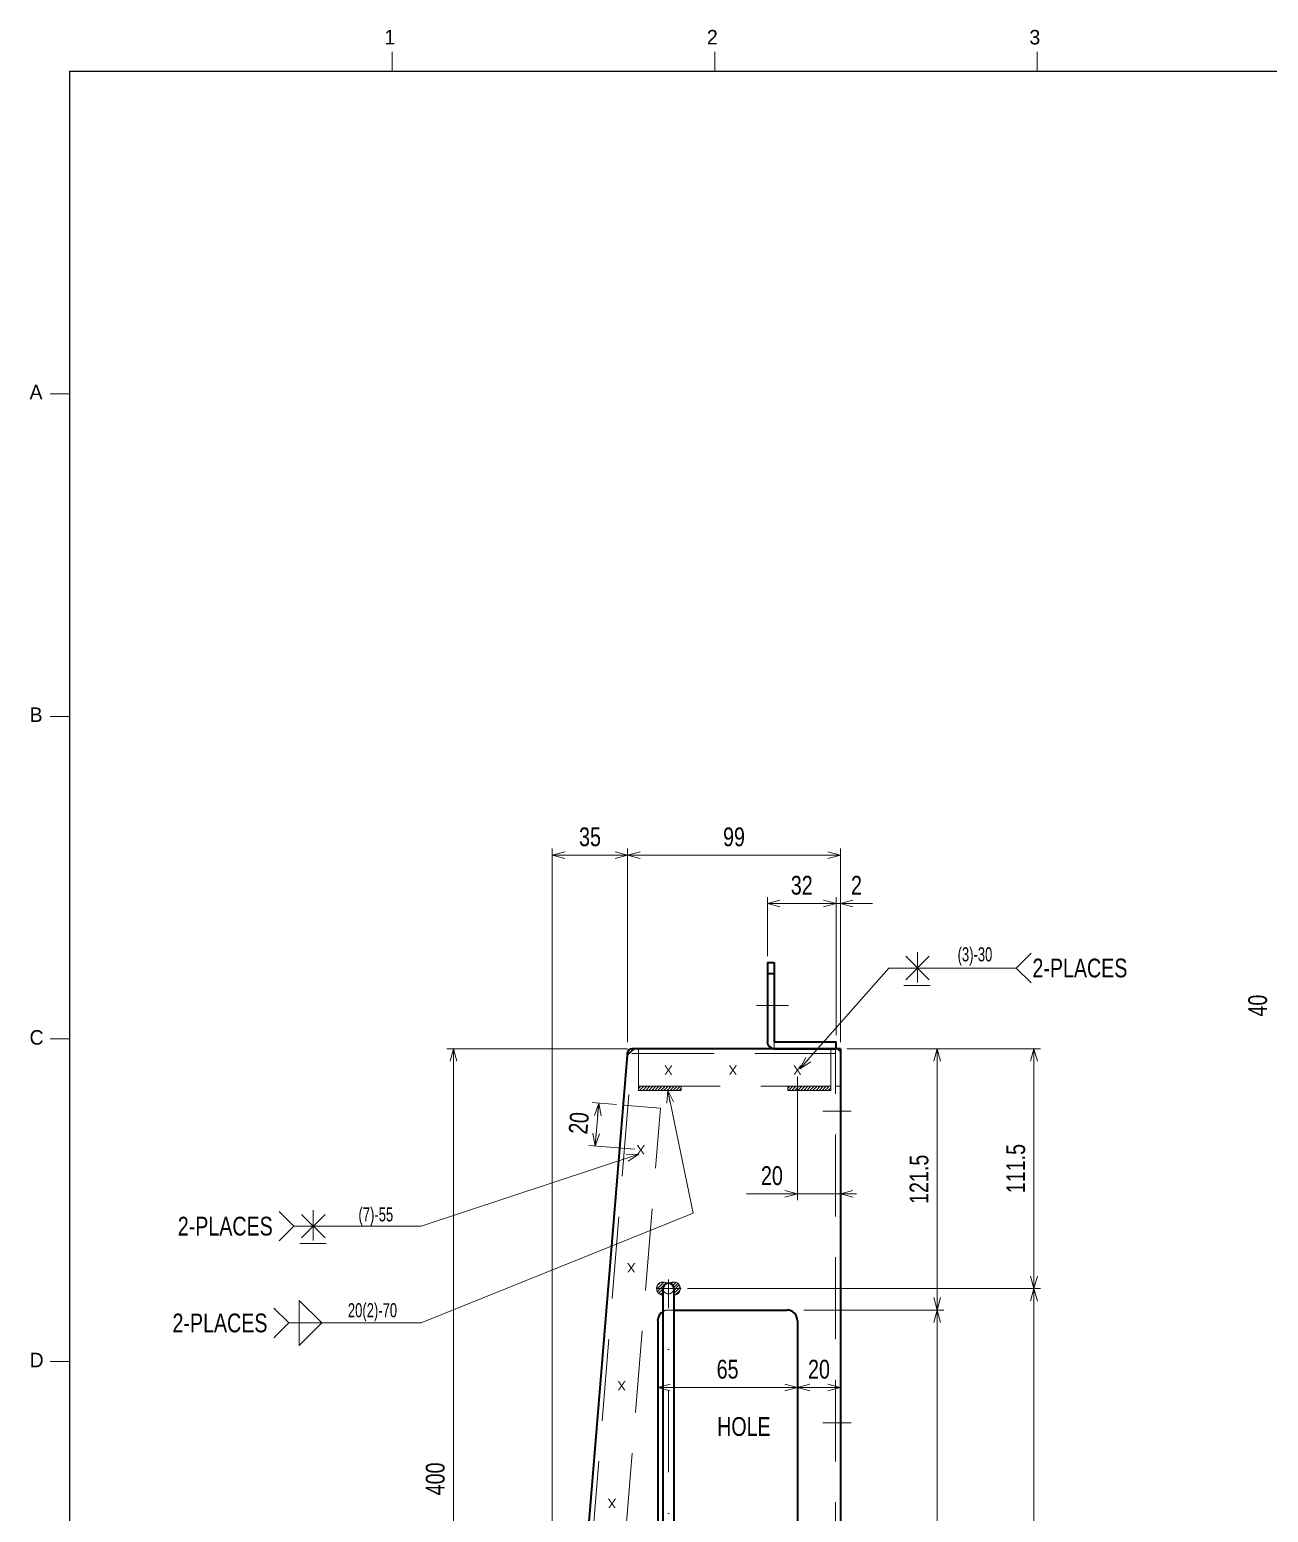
# Model space of a CAD drawing. Header units: millimetres. Extents: x 10 to 832, y 7 to 590.
# Drawn here: x 29.3 to 221.3, y 360.6 to 590.4 of the extents above; entities that cross this region are included whole.
import ezdxf
from ezdxf.enums import TextEntityAlignment as Align

# ---------------------------------------------------------------- set-up
doc = ezdxf.new("R2010")
doc.units = ezdxf.units.MM
for name, pattern in [('DASHDOT', [25.3, 12.7, -6.3, 0, -6.3]), ('DASHED', [19, 12.7, -6.3]), ('DIVIDE', [31.6, 12.7, -6.3, 0, -6.3, 0, -6.3])]:
    doc.linetypes.add(name, pattern=pattern)
for name, color, linetype in [('GR1_02', 7, 'Continuous'), ('GR1_16', 7, 'Continuous'), ('図面枠B6M', 7, 'Continuous')]:
    doc.layers.add(name, color=color, linetype=linetype)
doc.styles.add('HG丸ｺﾞｼｯｸM-PRO', font='')
doc.styles.get('HG丸ｺﾞｼｯｸM-PRO').set_extended_font_data('HG丸ｺﾞｼｯｸM-PRO')
pattern_1 = [(45, (0, 0), (-0.23570226, 0.23570226), [])]

# ---------------------------------------------------------------- blocks, each defined once
blk = doc.blocks.new('BLKF023')
at = {"layer": '図面枠B6M', "color": 4, "linetype": 'Continuous', "lineweight": 13}
for p, q in [((85.5, 587), (85.5, 584)), ((135.5, 587), (135.5, 584)), ((185.5, 587), (185.5, 584)), ((32.5, 534), (35.5, 534)), ((32.5, 484), (35.5, 484)), ((32.5, 434), (35.5, 434)), ((32.5, 384), (35.5, 384))]:
    blk.add_line(p, q, dxfattribs=at)
at = {"layer": '図面枠B6M', "color": 2, "linetype": 'Continuous', "lineweight": 25}
for q in [(35.5, 15), (831.5, 584)]:
    blk.add_line((35.5, 584), q, dxfattribs=at)
at = {"layer": '図面枠B6M', "color": 4, "linetype": 'Continuous', "lineweight": 13, "style": 'HG丸ｺﾞｼｯｸM-PRO'}
for s, width, p in [('1', 1.003994, (84.29, 587.45)), ('2', 1.003994, (134.3, 587.45)), ('3', 1.003994, (184.29, 587.45)), ('A', 1.002405, (29.29, 532.45)), ('B', 1.004704, (29.29, 482.45)), ('C', 1.001214, (29.29, 432.45)), ('D', 1.002334, (29.29, 382.45))]:
    blk.add_text(s, height=2.25, dxfattribs=dict(at, width=width)).set_placement(p, align=Align.BOTTOM_LEFT)
blk = doc.blocks.new('BLKF042')
at = {"layer": 'GR1_02', "color": 3, "linetype": 'Continuous', "lineweight": 35}
for p, q in [((143.67, 445.83), (144.73, 445.83)), ((143.67, 445.83), (143.67, 433.57)), ((144.73, 445.83), (144.73, 433.57)), ((143.67, 444.17), (144.73, 444.17)), ((144.73, 433.57), (154.33, 433.57)), ((144.73, 432.5), (154.33, 432.5)), ((154.33, 432.5), (154.33, 433.57))]:
    blk.add_line(p, q, dxfattribs=at)
at = {"layer": 'GR1_02', "color": 4, "linetype": 'DASHDOT', "lineweight": 13}
blk.add_line((141.99, 439.17), (146.94, 439.17), dxfattribs=at)
at = {"layer": 'GR1_02', "color": 4, "linetype": 'DASHED', "lineweight": 13}
blk.add_line((144.73, 433.57), (144.73, 432.5), dxfattribs=at)
at = {"layer": 'GR1_02', "color": 3, "linetype": 'Continuous', "lineweight": 35}
blk.add_arc((144.73, 433.57), 1.07, 180, 270, dxfattribs=at)
blk = doc.blocks.new('BLKF061')
at = {"layer": 'GR1_02', "color": 3, "linetype": 'Continuous', "lineweight": 35}
for p, q in [((123, 432.5), (121.92, 431.5)), ((155, 432.5), (123, 432.5)), ((155, 432.5), (155, 197.5)), ((121.92, 431.5), (111.1, 299.17))]:
    blk.add_line(p, q, dxfattribs=at)
at = {"layer": 'GR1_02', "color": 4, "linetype": 'DASHED', "lineweight": 13}
blk.add_line((154.23, 197.5), (154.23, 432.5), dxfattribs=at)
blk = doc.blocks.new('BLKF062')
at = {"layer": 'GR1_02', "color": 3, "linetype": 'Continuous', "lineweight": 35}
for p, q in [((123, 432.5), (122.71, 432.5)), ((121.94, 431.8), (121.92, 431.5))]:
    blk.add_line(p, q, dxfattribs=at)
at = {"layer": 'GR1_02', "color": 4, "linetype": 'DASHED', "lineweight": 13}
for p, q in [((154.23, 432.5), (123, 432.5)), ((123.67, 426.67), (123.67, 432.5)), ((153.5, 426.67), (153.5, 432.5)), ((154.23, 426.67), (154.23, 432.5)), ((121.94, 431.8), (111.1, 299.17)), ((111.86, 299.1), (122.71, 431.73)), ((122.71, 431.73), (153.5, 431.73)), ((153.5, 431.73), (154.23, 431.73)), ((155, 431.73), (155, 426.67)), ((123.67, 426.67), (153.5, 426.67)), ((154.23, 426.67), (155, 426.67)), ((117.05, 300.35), (127.1, 423.28)), ((121.28, 423.75), (127.1, 423.28)), ((111.1, 292.5), (111.1, 299.17)), ((111.24, 300.83), (117.05, 300.35)), ((111.86, 299.1), (111.86, 292.5)), ((111.1, 292.5), (111.86, 292.5))]:
    blk.add_line(p, q, dxfattribs=at)
at = {"layer": 'GR1_02', "color": 3, "linetype": 'Continuous', "lineweight": 35}
blk.add_arc((122.71, 431.73), 0.767, 90, 175.3265, dxfattribs=at)
at = {"layer": 'GR1_02', "color": 4, "linetype": 'DASHED', "lineweight": 13}
blk.add_arc((154.23, 431.73), 0.767, 0, 90, dxfattribs=at)
blk = doc.blocks.new('BLKF067')
at = {"layer": 'GR1_02', "color": 4, "linetype": 'DASHED', "lineweight": 13}
for p, q in [((128.33, 392), (129.17, 392)), ((129.17, 295.33), (128.33, 295.33))]:
    blk.add_line(p, q, dxfattribs=at)
at = {"layer": 'GR1_02', "color": 3, "linetype": 'Continuous', "lineweight": 35}
for p, q in [((129.17, 392), (146.67, 392)), ((126.67, 390.33), (126.67, 297)), ((148.33, 390.33), (148.33, 297)), ((146.67, 295.33), (129.17, 295.33))]:
    blk.add_line(p, q, dxfattribs=at)
for centre, start, end in [((128.33, 390.33), 120, 180), ((146.67, 390.33), 0, 90), ((128.33, 297), 180, 240), ((146.67, 297), 270, 0)]:
    blk.add_arc(centre, 1.67, start, end, dxfattribs=at)
at = {"layer": 'GR1_02', "color": 4, "linetype": 'DASHED', "lineweight": 13}
for centre, start, end in [((128.33, 390.33), 90, 120), ((128.33, 297), 240, 270)]:
    blk.add_arc(centre, 1.67, start, end, dxfattribs=at)
blk = doc.blocks.new('BLKF070')
at = {"layer": 'GR1_02', "color": 3, "linetype": 'Continuous', "lineweight": 35}
for p, q in [((127.5, 292), (127.5, 395.33)), ((129.17, 395.33), (129.17, 292))]:
    blk.add_line(p, q, dxfattribs=at)
for centre, start, end in [((128.33, 395.33), 0, 180), ((128.33, 292), 180, 0)]:
    blk.add_arc(centre, 0.833, start, end, dxfattribs=at)
at = {"layer": 'GR1_02', "color": 4, "linetype": 'DASHED', "lineweight": 13}
for centre, start, end in [((128.33, 395.33), 180, 0), ((128.33, 292), 0, 180)]:
    blk.add_arc(centre, 0.833, start, end, dxfattribs=at)
blk = doc.blocks.new('BLKF069')
at = {"layer": 'GR1_02', "color": 4, "linetype": 'DASHDOT', "lineweight": 13}
for p, q in [((126.59, 395.33), (130.3, 395.33)), ((128.33, 290.67), (128.33, 396.75)), ((126.59, 292), (130.3, 292))]:
    blk.add_line(p, q, dxfattribs=at)
at = {"layer": 'GR1_02', "color": 3, "linetype": 'Continuous', "lineweight": 35}
blk.add_blockref('BLKF070', (0, 0), dxfattribs=at)
blk = doc.blocks.new('FXTIP_ARROW_S')
at = {"color": 0, "linetype": 'Continuous', "lineweight": -2}
for q in [(-1, 0), (-0.97, 0.26), (-0.97, -0.26)]:
    blk.add_line((0, 0), q, dxfattribs=at)
blk = doc.blocks.new('FXTIP_ARROW_E')
at = {"color": 0, "linetype": 'Continuous', "lineweight": -2}
for q in [(-1, 0), (-0.97, 0.26), (-0.97, -0.26)]:
    blk.add_line((0, 0), q, dxfattribs=at)
blk = doc.blocks.new('BLKF162')
at = {"layer": 'GR1_16', "linetype": 'DIVIDE', "lineweight": 13}
h = blk.add_hatch(dxfattribs=at)
h.set_pattern_fill('_USER', color=4, scale=0.333333, angle=45, style=0, pattern_type=0)
h.set_pattern_definition(pattern_1)
edge = h.paths.add_edge_path(flags=0)
edge.add_arc((129.17, 395.33), 1, -90, 126.8699, ccw=False)
edge.add_line((129.17, 394.33), (129.17, 395.33))
edge.add_arc((128.33, 395.33), 0.833, 0, 73.7398)
edge = h.paths.add_edge_path(flags=0)
edge.add_arc((127.5, 395.33), 1, 53.1301, 270)
edge.add_line((127.5, 394.33), (127.5, 395.33))
edge.add_arc((128.33, 395.33), 0.833, 106.2602, 180, ccw=False)
at = {"layer": 'GR1_16', "color": 4, "linetype": 'DIVIDE', "lineweight": 13}
for centre, start, end in [((127.5, 395.33), 53.1301, 270), ((129.17, 395.33), 270, 126.8699)]:
    blk.add_arc(centre, 1, start, end, dxfattribs=at)
blk = doc.blocks.new('BLKF173')
at = {"layer": 'GR1_16', "color": 4, "linetype": 'Continuous', "lineweight": 13}
for p, q in [((165.11, 446.81), (168.73, 443.19)), ((168.73, 446.81), (165.11, 443.19)), ((166.92, 442.76), (166.92, 447.48)), ((164.83, 442.29), (168.91, 442.29))]:
    blk.add_line(p, q, dxfattribs=at)
blk = doc.blocks.new('BLKF174')
at = {"layer": 'GR1_16', "color": 4, "linetype": 'Continuous', "lineweight": 13}
for p, q in [((71.47, 406.81), (75.09, 403.19)), ((75.09, 406.81), (71.47, 403.19)), ((73.28, 402.76), (73.28, 407.48)), ((71.19, 402.29), (75.27, 402.29))]:
    blk.add_line(p, q, dxfattribs=at)
blk = doc.blocks.new('BLKF196')
at = {"layer": 'GR1_16', "color": 4, "linetype": 'DIVIDE', "lineweight": 13}
for p, q in [((146.83, 426.04), (146.83, 426.67)), ((146.83, 426.67), (153.5, 426.67)), ((153.5, 426.04), (146.83, 426.04)), ((153.5, 426.04), (153.5, 426.67))]:
    blk.add_line(p, q, dxfattribs=at)
blk = doc.blocks.new('BLKF197')
at = {"layer": 'GR1_16', "color": 4, "linetype": 'DIVIDE', "lineweight": 13}
for p, q in [((123.67, 426.04), (123.67, 426.67)), ((123.67, 426.67), (130.33, 426.67)), ((130.33, 426.04), (123.67, 426.04)), ((130.33, 426.04), (130.33, 426.67))]:
    blk.add_line(p, q, dxfattribs=at)
blk = doc.blocks.new('BLKF199')
at = {"layer": 'GR1_16', "color": 4, "linetype": 'Continuous', "lineweight": 13}
for p, q in [((74.61, 390), (71.11, 393.5)), ((71.11, 386.5), (71.11, 393.5)), ((74.61, 390), (71.11, 386.5))]:
    blk.add_line(p, q, dxfattribs=at)

msp = doc.modelspace()

# ---------------------------------------------------------------- hatches: boundary and pattern name
at = {"layer": 'GR1_16', "linetype": 'DIVIDE', "lineweight": 13}
h = msp.add_hatch(dxfattribs=at)
h.set_pattern_fill('_USER', color=4, scale=0.333333, angle=45, style=0, pattern_type=0)
h.set_pattern_definition(pattern_1)
h.paths.add_polyline_path([(123.67, 426.67), (123.67, 426.04), (130.33, 426.04), (130.33, 426.67)], flags=0)
h = msp.add_hatch(dxfattribs=at)
h.set_pattern_fill('_USER', color=4, scale=0.333333, angle=45, style=0, pattern_type=0)
h.set_pattern_definition(pattern_1)
h.paths.add_polyline_path([(146.83, 426.67), (146.83, 426.04), (153.5, 426.04), (153.5, 426.67)], flags=0)

# ---------------------------------------------------------------- linework, layer by layer
at = {"layer": 'GR1_02', "color": 4, "linetype": 'DASHDOT', "lineweight": 13}
for p, q in [((156.66, 422.83), (152.26, 422.83)), ((156.66, 374.5), (152.26, 374.5))]:
    msp.add_line(p, q, dxfattribs=at)
at = {"layer": 'GR1_16', "color": 4, "linetype": 'Continuous', "lineweight": 13}
for p, q in [((110.33, 300.17), (110.33, 463.5)), ((110.33, 462.5), (122, 462.5)), ((122, 433.5), (122, 463.5)), ((122, 462.5), (155, 462.5)), ((155, 433.5), (155, 463.5)), ((143.67, 446.83), (143.67, 456)), ((143.67, 455), (154.33, 455)), ((154.33, 434.57), (154.33, 456)), ((154.33, 455), (155, 455)), ((155, 434.57), (155, 456)), ((155, 455), (159.96, 455)), ((184.55, 447.29), (182.26, 445)), ((148.72, 429.35), (162.5, 445)), ((162.5, 445), (182.26, 445)), ((184.55, 442.71), (182.26, 445)), ((122, 432.5), (94, 432.5)), ((95, 299.17), (95, 432.5)), ((156, 432.5), (186, 432.5)), ((156, 432.5), (171, 432.5)), ((170, 392), (170, 432.5)), ((185, 395.33), (185, 432.5)), ((148.33, 428.2), (148.33, 409)), ((120.29, 423.83), (116.52, 424.14)), ((116.98, 417.41), (117.52, 424.06)), ((123.76, 416.16), (90, 405)), ((123.07, 416.92), (115.98, 417.5)), ((140.41, 410), (148.33, 410)), ((148.33, 410), (155, 410)), ((155, 410), (157.5, 410)), ((67.99, 407.29), (70.28, 405)), ((67.99, 402.71), (70.28, 405)), ((90, 405), (70.24, 405)), ((131.3, 395.33), (186, 395.33)), ((185, 292), (185, 395.33)), ((67.17, 392.29), (69.47, 390)), ((149.33, 392), (171, 392)), ((170, 295.33), (170, 392)), ((67.17, 387.71), (69.47, 390)), ((126.67, 380), (148.33, 380)), ((148.33, 380), (155, 380))]:
    msp.add_line(p, q, dxfattribs=at)
at = {"layer": 'GR1_16', "color": 254, "linetype": 'Continuous', "lineweight": 13}
for p, q in [((128.22, 426.04), (132.14, 407.02)), ((132.14, 407.02), (90, 390)), ((90, 390), (69.47, 390))]:
    msp.add_line(p, q, dxfattribs=at)

# ---------------------------------------------------------------- block references
at = {"layer": 'GR1_02', "color": 3, "linetype": 'Continuous', "lineweight": 35}
for name in ['BLKF042', 'BLKF061', 'BLKF067']:
    msp.add_blockref(name, (0, 0), dxfattribs=at)
at = {"layer": 'GR1_02', "color": 4, "linetype": 'DASHED', "lineweight": 13}
msp.add_blockref('BLKF062', (0, 0), dxfattribs=at)
at = {"layer": 'GR1_02', "color": 4, "linetype": 'DASHDOT', "lineweight": 13}
msp.add_blockref('BLKF069', (0, 0), dxfattribs=at)
at = {"layer": 'GR1_16', "color": 4, "linetype": 'Continuous', "lineweight": 13, "xscale": 2, "yscale": 2}
for name, p, rotation in [('FXTIP_ARROW_S', (110.33, 462.5), 180), ('FXTIP_ARROW_E', (122, 462.5), 360), ('FXTIP_ARROW_S', (122, 462.5), 180), ('FXTIP_ARROW_E', (155, 462.5), 360), ('FXTIP_ARROW_S', (143.67, 455), 180), ('FXTIP_ARROW_E', (154.33, 455), 360), ('FXTIP_ARROW_S', (155, 455), 180), ('FXTIP_ARROW_E', (95, 432.5), 90), ('FXTIP_ARROW_E', (170, 432.5), 90), ('FXTIP_ARROW_E', (185, 432.5), 90), ('FXTIP_ARROW_S', (148.72, 429.35), 228.6371157737382), ('FXTIP_ARROW_E', (117.52, 424.06), 85.32646271578066), ('FXTIP_ARROW_S', (116.98, 417.41), 265.3264627157806), ('FXTIP_ARROW_S', (123.76, 416.16), 18.28546328025742), ('FXTIP_ARROW_E', (148.33, 410), 360), ('FXTIP_ARROW_S', (155, 410), 180), ('FXTIP_ARROW_S', (185, 395.33), 270), ('FXTIP_ARROW_E', (185, 395.33), 90), ('FXTIP_ARROW_S', (170, 392), 270), ('FXTIP_ARROW_E', (170, 392), 90), ('FXTIP_ARROW_S', (126.67, 380), 180), ('FXTIP_ARROW_E', (148.33, 380), 360), ('FXTIP_ARROW_S', (148.33, 380), 180), ('FXTIP_ARROW_E', (155, 380), 360)]:
    msp.add_blockref(name, p, dxfattribs=dict(at, rotation=rotation))
at = {"layer": 'GR1_16', "color": 4, "linetype": 'Continuous', "lineweight": 13}
for name in ['BLKF173', 'BLKF174', 'BLKF199']:
    msp.add_blockref(name, (0, 0), dxfattribs=at)
at = {"layer": 'GR1_16', "color": 4, "linetype": 'DIVIDE', "lineweight": 13}
for name in ['BLKF197', 'BLKF196', 'BLKF162']:
    msp.add_blockref(name, (0, 0), dxfattribs=at)
at = {"layer": 'GR1_16', "color": 254, "linetype": 'Continuous', "lineweight": 13, "xscale": 2, "yscale": 2, "rotation": 101.648039572849}
msp.add_blockref('FXTIP_ARROW_S', (128.22, 426.04), dxfattribs=at)
at = {"layer": '図面枠B6M', "color": 4, "linetype": 'Continuous', "lineweight": 13}
msp.add_blockref('BLKF023', (0, 0), dxfattribs=at)

# ---------------------------------------------------------------- texts
at = {"layer": 'GR1_16', "color": 3, "linetype": 'Continuous', "lineweight": 35, "style": 'HG丸ｺﾞｼｯｸM-PRO'}
for s, height, rotation, width, p in [('35', 2.909, 0, 0.784542, (116.17, 463)), ('99', 2.909, 0, 0.784542, (138.5, 463)), ('32', 2.909, 0, 0.784542, (149, 455.5)), ('2', 2.91, 0, 0.784542, (157.48, 455.5)), ('40', 2.909, 90, 0.784542, (222, 439.17)), ('20', 2.909, 85.3265, 0.784542, (116.75, 420.78)), ('121.5', 2.909, 90, 0.7847, (169.5, 412.25)), ('111.5', 2.909, 90, 0.7847, (184.5, 413.92)), ('20', 2.909, 0, 0.784542, (144.37, 410.5)), ('65', 2.909, 0, 0.784542, (137.5, 380.5)), ('20', 2.909, 0, 0.784542, (151.67, 380.5)), ('400', 2.909, 90, 0.784542, (94.5, 365.83))]:
    msp.add_text(s, height=height, rotation=rotation, dxfattribs=dict(at, width=width)).set_placement(p, align=Align.BOTTOM_CENTER)
for s, height, rotation, width, p in [('(3)-30', 2.182, 360, 0.691329, (175.85, 447.12)), ('X', 1.45, 180, 1.042235, (128.33, 429.2)), ('X', 1.45, 180, 1.042235, (138.33, 429.2)), ('X', 1.45, 180, 1.042235, (148.33, 429.2)), ('X', 1.45, 180, 1.042235, (124.06, 416.83)), ('(7)-55', 2.182, 360, 0.691329, (82.97, 406.82)), ('X', 1.45, 180, 1.042235, (122.57, 398.56)), ('20(2)-70', 2.182, 360, 0.691313, (82.45, 391.97)), ('X', 1.45, 180, 1.042235, (121.08, 380.29)), ('X', 1.45, 180, 1.042235, (119.58, 362.02))]:
    msp.add_text(s, height=height, rotation=rotation, dxfattribs=dict(at, width=width)).set_placement(p, align=Align.MIDDLE_CENTER)
at = {"layer": 'GR1_16', "color": 3, "linetype": 'Continuous', "lineweight": 35, "style": 'HG丸ｺﾞｼｯｸM-PRO', "width": 0.78274}
msp.add_text('2-PLACES', height=2.909, dxfattribs=at).set_placement((184.76, 445), align=Align.MIDDLE_LEFT)
for p in [(66.99, 405), (66.17, 390)]:
    msp.add_text('2-PLACES', height=2.909, dxfattribs=at).set_placement(p, align=Align.MIDDLE_RIGHT)
at = {"layer": 'GR1_16', "color": 254, "linetype": 'Continuous', "lineweight": 35, "style": 'HG丸ｺﾞｼｯｸM-PRO', "width": 0.782831}
msp.add_text('HOLE', height=2.909, dxfattribs=at).set_placement((140.03, 373.95), align=Align.MIDDLE_CENTER)

doc.saveas('drawing.dxf')
